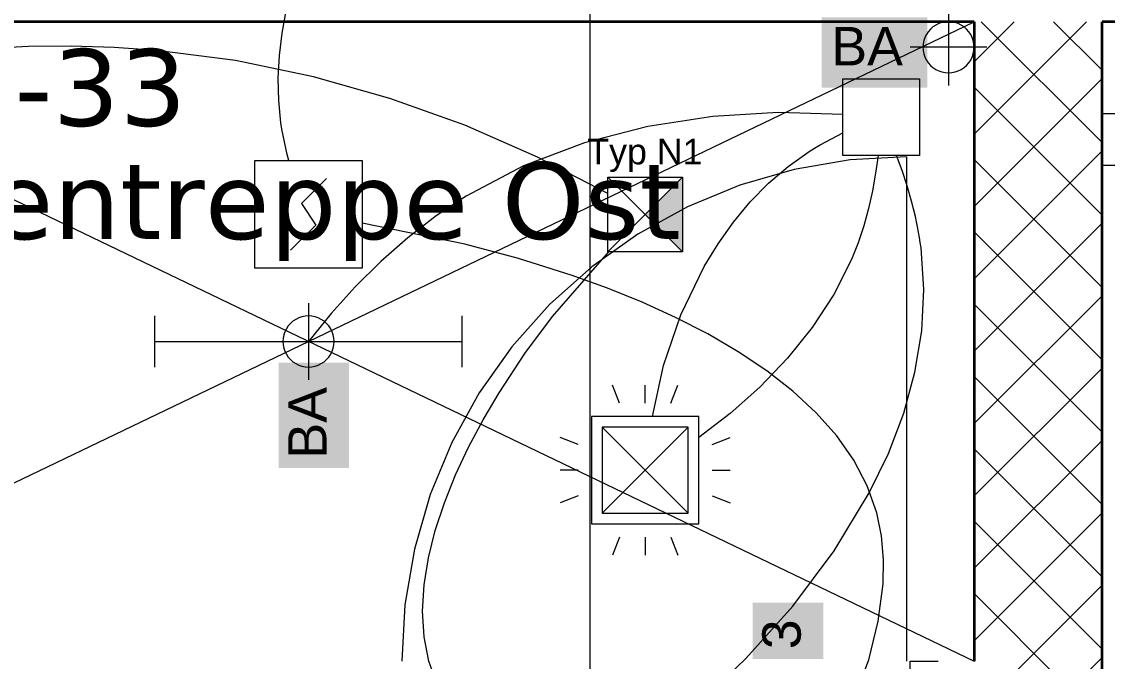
# Model space of a CAD drawing. Extents: x -1067 to 613, y -179 to 712.
# Drawn here: x -627.3 to -584.9, y 419.38 to 444.38 of the extents above; entities that cross this region are included whole.
import ezdxf
from ezdxf.lldxf.tags import DXFTag

# ---------------------------------------------------------------- set-up
doc = ezdxf.new("R2010")
doc.units = 0
doc.layers.get('0').update_dxf_attribs({"lineweight": 13})
for name, color, linetype, lineweight in [('A-____-NOTE-TEXT', 7, 'Continuous', 9), ('A-AREA-____-IDEN', 7, 'Continuous', 5), ('A-DOOR-FRAM-MCUT', 7, 'Continuous', 9), ('A-DOOR-OPNG-OTLN', 7, 'Continuous', 9), ('A-FLOR-____-OTLN', 7, 'Continuous', 9), ('A-WALL-____-MCUT', 7, 'Continuous', 35), ('A-WALL-____-PATT', 7, 'Continuous', 35), ('S-GRID-____-OTLN', 7, 'Continuous', 5)]:
    doc.layers.add(name, color=color, linetype=linetype, lineweight=lineweight)
for name, color, linetype, lineweight, true_color in [('A-DETL-____-OTLN', 5, 'Continuous', 9, 0x0000ff), ('EL01_WAN_Brandmeldeanlagen', 7, 'Continuous', 13, 0xff8000), ('EL01_WAN_Leitung_Brandmeldeanlagen', 7, 'Continuous', 13, 0xff8000), ('EL01_WAN_Leitung_Licht', 7, 'Continuous', 13, 0x0080ff), ('EL01_WAN_Leitung_Notbeleuchtung', 7, 'Continuous', 13, 0x009900), ('EL01_WAN_Leuchten', 7, 'Continuous', 13, 0x0080ff), ('EL01_WAN_Licht', 7, 'Continuous', 13, 0x0080ff), ('EL01_WAN_Notbeleuchtungen', 7, 'Continuous', 13, 0x009900), ('EL01_WAN_Notbeleuchtungentyp', 7, 'Continuous', 13, 0x009900)]:
    doc.layers.add(name, color=color, linetype=linetype, lineweight=lineweight, true_color=true_color)
doc.styles.get("Standard").update_dxf_attribs({"font": 'arial.ttf'})
tags = doc.linetypes.add('_Rasterlinie_', pattern=[0.375, 0.2, -0.05, 0.075, -0.05]).pattern_tags.tags
tags[10:11] = [DXFTag(74, 4), DXFTag(75, 0), DXFTag(340, '0'), DXFTag(46, 1.0), DXFTag(50, 0.0), DXFTag(44, 0.0), DXFTag(45, 0.0)]
tags[8:9] = [DXFTag(74, 4), DXFTag(75, 0), DXFTag(340, '0'), DXFTag(46, 1.0), DXFTag(50, 0.0), DXFTag(44, 0.0), DXFTag(45, 0.0)]
tags[6:7] = [DXFTag(74, 4), DXFTag(75, 0), DXFTag(340, '0'), DXFTag(46, 1.0), DXFTag(50, 0.0), DXFTag(44, 0.0), DXFTag(45, 0.0)]
tags[4:5] = [DXFTag(74, 4), DXFTag(75, 0), DXFTag(340, '0'), DXFTag(46, 1.0), DXFTag(50, 0.0), DXFTag(44, 0.0), DXFTag(45, 0.0)]
tags = doc.linetypes.add('Gestrichelt', pattern=[0.1, 0.05, -0.05]).pattern_tags.tags
tags[6:7] = [DXFTag(74, 4), DXFTag(75, 0), DXFTag(340, '0'), DXFTag(46, 1.0), DXFTag(50, 0.0), DXFTag(44, 0.0), DXFTag(45, 0.0)]
tags[4:5] = [DXFTag(74, 4), DXFTag(75, 0), DXFTag(340, '0'), DXFTag(46, 1.0), DXFTag(50, 0.0), DXFTag(44, 0.0), DXFTag(45, 0.0)]

# ---------------------------------------------------------------- blocks, each defined once
blk = doc.blocks.new('Referenz-A0UJ3194XE', base_point=(-1062.181, -175.856))
at = {"layer": 'A-____-NOTE-TEXT', "color": 0, "linetype": 'Continuous', "lineweight": 5, "ltscale": 0.13}
for p, q in [((-591.097, 444.876), (-591.097, 441.876)), ((-591.89, 443.984), (-591.963, 443.876)), ((-591.804, 444.083), (-591.89, 443.984)), ((-591.706, 444.169), (-591.804, 444.083)), ((-591.597, 444.242), (-591.706, 444.169)), ((-591.48, 444.3), (-591.597, 444.242)), ((-591.356, 444.342), (-591.48, 444.3)), ((-591.228, 444.367), (-591.356, 444.342)), ((-591.097, 444.376), (-591.228, 444.367)), ((-590.966, 444.367), (-591.097, 444.376)), ((-590.838, 444.342), (-590.966, 444.367)), ((-590.714, 444.3), (-590.838, 444.342)), ((-590.597, 444.242), (-590.714, 444.3)), ((-590.488, 444.169), (-590.597, 444.242)), ((-590.39, 444.083), (-590.488, 444.169)), ((-590.304, 443.984), (-590.39, 444.083)), ((-590.231, 443.876), (-590.304, 443.984)), ((-592.063, 443.635), (-592.088, 443.506)), ((-592.021, 443.758), (-592.063, 443.635)), ((-591.963, 443.876), (-592.021, 443.758)), ((-590.173, 443.758), (-590.231, 443.876)), ((-590.131, 443.635), (-590.173, 443.758)), ((-590.106, 443.506), (-590.131, 443.635)), ((-589.597, 443.376), (-592.597, 443.376)), ((-592.088, 443.506), (-592.097, 443.376)), ((-592.097, 443.376), (-592.088, 443.245)), ((-592.088, 443.245), (-592.063, 443.117)), ((-590.131, 443.117), (-590.106, 443.245)), ((-590.097, 443.376), (-590.106, 443.506)), ((-590.106, 443.245), (-590.097, 443.376)), ((-592.063, 443.117), (-592.021, 442.993)), ((-592.021, 442.993), (-591.963, 442.876)), ((-591.963, 442.876), (-591.89, 442.767)), ((-591.89, 442.767), (-591.804, 442.669)), ((-590.39, 442.669), (-590.304, 442.767)), ((-590.304, 442.767), (-590.231, 442.876)), ((-590.231, 442.876), (-590.173, 442.993)), ((-590.173, 442.993), (-590.131, 443.117)), ((-591.804, 442.669), (-591.706, 442.582)), ((-591.706, 442.582), (-591.597, 442.51)), ((-591.597, 442.51), (-591.48, 442.452)), ((-591.48, 442.452), (-591.356, 442.41)), ((-591.356, 442.41), (-591.228, 442.384)), ((-591.228, 442.384), (-591.097, 442.376)), ((-591.097, 442.376), (-590.966, 442.384)), ((-590.966, 442.384), (-590.838, 442.41)), ((-590.838, 442.41), (-590.714, 442.452)), ((-590.714, 442.452), (-590.597, 442.51)), ((-590.597, 442.51), (-590.488, 442.582)), ((-590.488, 442.582), (-590.39, 442.669)), ((-616.097, 433.376), (-616.097, 430.376)), ((-616.804, 432.583), (-616.89, 432.484)), ((-616.706, 432.669), (-616.804, 432.583)), ((-616.597, 432.742), (-616.706, 432.669)), ((-616.48, 432.8), (-616.597, 432.742)), ((-616.356, 432.842), (-616.48, 432.8)), ((-616.228, 432.867), (-616.356, 432.842)), ((-616.097, 432.876), (-616.228, 432.867)), ((-615.966, 432.867), (-616.097, 432.876)), ((-615.838, 432.842), (-615.966, 432.867)), ((-615.714, 432.8), (-615.838, 432.842)), ((-615.597, 432.742), (-615.714, 432.8)), ((-615.488, 432.669), (-615.597, 432.742)), ((-615.39, 432.583), (-615.488, 432.669)), ((-615.304, 432.484), (-615.39, 432.583)), ((-617.063, 432.135), (-617.088, 432.006)), ((-617.021, 432.258), (-617.063, 432.135)), ((-616.963, 432.376), (-617.021, 432.258)), ((-616.89, 432.484), (-616.963, 432.376)), ((-615.231, 432.376), (-615.304, 432.484)), ((-615.173, 432.258), (-615.231, 432.376)), ((-615.131, 432.135), (-615.173, 432.258)), ((-615.106, 432.006), (-615.131, 432.135)), ((-617.597, 431.876), (-614.597, 431.876)), ((-617.088, 432.006), (-617.097, 431.876)), ((-617.097, 431.876), (-617.088, 431.745)), ((-617.088, 431.745), (-617.063, 431.617)), ((-615.131, 431.617), (-615.106, 431.745)), ((-615.097, 431.876), (-615.106, 432.006)), ((-615.106, 431.745), (-615.097, 431.876)), ((-617.063, 431.617), (-617.021, 431.493)), ((-617.021, 431.493), (-616.963, 431.376)), ((-616.963, 431.376), (-616.89, 431.267)), ((-616.89, 431.267), (-616.804, 431.169)), ((-615.39, 431.169), (-615.304, 431.267)), ((-615.304, 431.267), (-615.231, 431.376)), ((-615.231, 431.376), (-615.173, 431.493)), ((-615.173, 431.493), (-615.131, 431.617)), ((-616.804, 431.169), (-616.706, 431.082)), ((-616.706, 431.082), (-616.597, 431.01)), ((-616.597, 431.01), (-616.48, 430.952)), ((-616.48, 430.952), (-616.356, 430.91)), ((-616.356, 430.91), (-616.228, 430.884)), ((-616.228, 430.884), (-616.097, 430.876)), ((-616.097, 430.876), (-615.966, 430.884)), ((-615.966, 430.884), (-615.838, 430.91)), ((-615.838, 430.91), (-615.714, 430.952)), ((-615.714, 430.952), (-615.597, 431.01)), ((-615.597, 431.01), (-615.488, 431.082)), ((-615.488, 431.082), (-615.39, 431.169))]:
    blk.add_line(p, q, dxfattribs=at)
at = {"layer": 'A-____-NOTE-TEXT', "color": 7, "linetype": 'Continuous', "lineweight": 5, "ltscale": 0.13, "true_color": 0xffffff}
for points in [[(-596.048, 441.791), (-591.931, 441.791), (-596.048, 444.544)], [(-591.931, 441.791), (-596.048, 444.544), (-591.931, 444.544)], [(-617.265, 426.925), (-614.512, 426.925), (-617.265, 431.042)], [(-614.512, 426.925), (-617.265, 431.042), (-614.512, 431.042)], [(-598.746, 419.472), (-595.99, 419.472), (-598.746, 421.665)], [(-595.99, 419.472), (-598.746, 421.665), (-595.99, 421.665)]]:
    blk.add_solid(points, dxfattribs=at)
at = {"layer": 'A-DETL-____-OTLN', "color": 0, "linetype": 'Gestrichelt', "ltscale": 0.13}
blk.add_line((-585.097, 438.764), (-247.297, 438.764), dxfattribs=at)
at = {"layer": 'A-DOOR-FRAM-MCUT', "color": 0, "linetype": 'Continuous', "ltscale": 0.13}
for p, q in [((-592.597, 419.376), (-591.497, 419.376)), ((-592.597, 418.236), (-592.597, 419.376))]:
    blk.add_line(p, q, dxfattribs=at)
at = {"layer": 'A-DOOR-OPNG-OTLN', "color": 0, "linetype": 'Continuous', "ltscale": 0.13}
for p, q in [((-594.945, 438.972), (-597.125, 438.601)), ((-592.737, 439.096), (-594.945, 438.972)), ((-592.737, 439.096), (-592.737, 419.376)), ((-597.125, 438.601), (-599.25, 437.989)), ((-599.25, 437.989), (-601.293, 437.143)), ((-601.293, 437.143), (-603.229, 436.073)), ((-603.229, 436.073), (-605.032, 434.793)), ((-605.032, 434.793), (-606.681, 433.32)), ((-606.681, 433.32), (-608.155, 431.671)), ((-608.155, 431.671), (-609.434, 429.867)), ((-609.434, 429.867), (-610.504, 427.932)), ((-610.504, 427.932), (-611.35, 425.889)), ((-611.35, 425.889), (-611.963, 423.764)), ((-611.963, 423.764), (-612.333, 421.584)), ((-612.333, 421.584), (-612.457, 419.376))]:
    blk.add_line(p, q, dxfattribs=at)
at = {"layer": 'A-FLOR-____-OTLN', "color": 0, "linetype": 'Continuous', "ltscale": 0.13}
for p, q in [((-642.097, 419.376), (-590.097, 444.376)), ((-642.097, 444.376), (-590.097, 419.376)), ((-246.697, 444.364), (-585.097, 444.364)), ((-247.297, 440.776), (-585.097, 440.776))]:
    blk.add_line(p, q, dxfattribs=at)
at = {"layer": 'A-WALL-____-MCUT', "color": 0, "linetype": 'Continuous', "ltscale": 0.35}
for p, q in [((-590.097, 444.376), (-674.793, 444.376)), ((-590.097, 444.376), (-590.097, 419.376)), ((-585.097, 412.376), (-585.097, 444.376)), ((-246.697, 444.376), (-585.097, 444.376))]:
    blk.add_line(p, q, dxfattribs=at)
at = {"layer": 'A-WALL-____-PATT', "color": 0, "linetype": 'Continuous', "lineweight": 9, "ltscale": 0.13}
for p, q in [((-590.097, 442.809), (-588.53, 444.376)), ((-590.097, 439.981), (-585.702, 444.376)), ((-585.097, 439.648), (-589.825, 444.376)), ((-585.097, 442.476), (-586.996, 444.376)), ((-590.097, 437.152), (-585.097, 442.152)), ((-585.097, 436.819), (-590.097, 441.819)), ((-590.097, 434.324), (-585.097, 439.324)), ((-585.097, 433.991), (-590.097, 438.991)), ((-590.097, 431.495), (-585.097, 436.495)), ((-585.097, 431.163), (-590.097, 436.163)), ((-590.097, 428.667), (-585.097, 433.667)), ((-585.097, 428.334), (-590.097, 433.334)), ((-590.097, 425.839), (-585.097, 430.839)), ((-585.097, 425.506), (-590.097, 430.506)), ((-590.097, 423.01), (-585.097, 428.01)), ((-585.097, 422.677), (-590.097, 427.677)), ((-590.097, 420.182), (-585.097, 425.182)), ((-585.097, 419.849), (-590.097, 424.849)), ((-590.097, 417.353), (-585.097, 422.353)), ((-585.097, 417.02), (-590.097, 422.02)), ((-590.097, 414.525), (-585.097, 419.525))]:
    blk.add_line(p, q, dxfattribs=at)
at = {"layer": 'S-GRID-____-OTLN', "color": 0, "linetype": '_Rasterlinie_', "ltscale": 0.13}
blk.add_line((-605.097, -171.085), (-605.097, 546.376), dxfattribs=at)
at = {"layer": 'A-____-NOTE-TEXT', "color": 0, "linetype": 'Continuous', "lineweight": 5, "ltscale": 0.13, "insert": (-595.673, 444.169), "char_height": 1.5, "attachment_point": 1}
blk.add_mtext('{\\fArial;BA}', dxfattribs=at)
at = {"layer": 'A-____-NOTE-TEXT', "color": 0, "linetype": 'Continuous', "lineweight": 5, "ltscale": 0.13, "char_height": 1.5, "attachment_point": 1, "rotation": 90}
for s, insert in [('{\\fArial;BA}', (-616.89, 427.3)), ('{\\fArial;3}', (-598.371, 419.847))]:
    blk.add_mtext(s, dxfattribs=dict(at, insert=insert))
at = {"layer": 'A-AREA-____-IDEN', "color": 0, "linetype": 'Continuous', "ltscale": 0.13, "char_height": 3, "attachment_point": 1}
for s, insert in [('{\\fVerdana;U100-33}', (-638.447, 443.305)), ('{\\fVerdana;Aussentreppe Ost}', (-638.304, 438.881))]:
    blk.add_mtext(s, dxfattribs=dict(at, insert=insert))
blk = doc.blocks.new('Notleuchte eckig-A0UJ31LCXE', base_point=(-604.407, 435.386))
at = {"color": 0, "lineweight": -2}
for p, q in [((-604.407, 438.305), (-601.488, 435.386)), ((-604.407, 435.386), (-601.488, 438.305)), ((-604.407, 435.386), (-604.407, 438.305)), ((-604.407, 438.305), (-601.488, 438.305)), ((-601.488, 438.305), (-601.488, 435.386)), ((-601.488, 435.386), (-604.407, 435.386))]:
    blk.add_line(p, q, dxfattribs=at)
for points in [[(-601.488, 436.845), (-602.947, 436.845), (-601.488, 438.305)], [(-601.488, 435.386), (-601.488, 436.845), (-602.947, 436.845)]]:
    blk.add_solid(points, dxfattribs=at)
blk = doc.blocks.new('Bemerkung 1-A0UJ31LEXE', base_point=(-605.208, 438.799))
at = {"color": 0, "lineweight": -2, "insert": (-605.208, 439.799), "char_height": 1, "attachment_point": 1}
blk.add_mtext('{\\fArial;Typ N1}', dxfattribs=at)
blk = doc.blocks.new('Leitung-A0UJ31O6XE', base_point=(-602.661, 428.947))
at = {"color": 0, "linetype": 'ByBlock', "lineweight": -2, "ltscale": 0.13}
for p, q in [((-595.895, 439.684), (-595.674, 439.803)), ((-595.674, 439.803), (-595.451, 439.919)), ((-595.451, 439.919), (-595.227, 440.031)), ((-596.544, 439.3), (-596.438, 439.367)), ((-596.438, 439.367), (-596.331, 439.433)), ((-596.331, 439.433), (-596.114, 439.56)), ((-596.114, 439.56), (-595.895, 439.684)), ((-597.364, 438.719), (-596.544, 439.3)), ((-598.13, 438.06), (-597.364, 438.719)), ((-598.842, 437.33), (-598.13, 438.06)), ((-599.498, 436.538), (-598.842, 437.33)), ((-600.099, 435.692), (-599.498, 436.538)), ((-600.643, 434.801), (-600.099, 435.692)), ((-601.556, 432.913), (-600.643, 434.801)), ((-602.231, 430.94), (-601.556, 432.913)), ((-602.661, 428.947), (-602.231, 430.94))]:
    blk.add_line(p, q, dxfattribs=at)
blk = doc.blocks.new('Leitung-A0UJ31OWXE', base_point=(-616.095, 431.876))
at = {"color": 0, "linetype": 'ByBlock', "lineweight": -2, "ltscale": 0.13}
for p, q in [((-600.306, 440.674), (-602.841, 440.283)), ((-597.754, 440.827), (-600.306, 440.674)), ((-595.227, 440.753), (-597.754, 440.827)), ((-602.841, 440.283), (-605.318, 439.642)), ((-605.318, 439.642), (-607.696, 438.738)), ((-607.696, 438.738), (-609.933, 437.561)), ((-609.933, 437.561), (-611.105, 436.784)), ((-611.105, 436.784), (-612.219, 435.927)), ((-612.219, 435.927), (-613.276, 434.999)), ((-613.276, 434.999), (-614.275, 434.009)), ((-614.275, 434.009), (-615.215, 432.965)), ((-615.215, 432.965), (-616.095, 431.876))]:
    blk.add_line(p, q, dxfattribs=at)
blk = doc.blocks.new('Leitung-A0UJ31RAXE', base_point=(-611.64, 414.067))
at = {"color": 0, "linetype": 'ByBlock', "lineweight": -2, "ltscale": 0.13}
for p, q in [((-606.569, 432.847), (-604.361, 435.386)), ((-607.642, 431.402), (-606.569, 432.847)), ((-608.651, 429.872), (-607.642, 431.402)), ((-609.273, 428.818), (-608.651, 429.872)), ((-609.843, 427.746), (-609.273, 428.818)), ((-610.352, 426.662), (-609.843, 427.746)), ((-610.789, 425.574), (-610.352, 426.662)), ((-611.146, 424.489), (-610.789, 425.574)), ((-611.413, 423.415), (-611.146, 424.489)), ((-611.581, 422.36), (-611.413, 423.415)), ((-611.64, 421.33), (-611.581, 422.36)), ((-611.58, 420.333), (-611.64, 421.33)), ((-611.392, 419.377), (-611.58, 420.333)), ((-611.067, 418.469), (-611.392, 419.377)), ((-610.594, 417.616), (-611.067, 418.469)), ((-610.041, 416.9), (-610.594, 417.616)), ((-609.383, 416.235), (-610.041, 416.9)), ((-608.647, 415.62), (-609.383, 416.235)), ((-607.854, 415.054), (-608.647, 415.62)), ((-607.029, 414.537), (-607.854, 415.054)), ((-606.195, 414.067), (-607.029, 414.537))]:
    blk.add_line(p, q, dxfattribs=at)
blk = doc.blocks.new('Leitung-A0UJ31YSXE', base_point=(-632.018, 437.656))
at = {"color": 0, "linetype": 'ByBlock', "lineweight": -2, "ltscale": 0.13}
for p, q in [((-630.365, 443.159), (-632.018, 442.942)), ((-628.703, 443.313), (-630.365, 443.159)), ((-627.035, 443.401), (-628.703, 443.313)), ((-625.363, 443.421), (-627.035, 443.401)), ((-623.691, 443.373), (-625.363, 443.421)), ((-622.02, 443.256), (-623.691, 443.373)), ((-618.947, 442.856), (-622.02, 443.256)), ((-615.906, 442.226), (-618.947, 442.856)), ((-612.914, 441.379), (-615.906, 442.226)), ((-609.988, 440.327), (-612.914, 441.379)), ((-607.147, 439.082), (-609.988, 440.327)), ((-604.407, 437.656), (-607.147, 439.082))]:
    blk.add_line(p, q, dxfattribs=at)
blk = doc.blocks.new('Leitung-A0UJ320OXE', base_point=(-613.995, 407.979))
at = {"color": 0, "linetype": 'ByBlock', "lineweight": -2, "ltscale": 0.13}
for p, q in [((-609.993, 435.677), (-613.995, 436.499)), ((-607.9, 435.117), (-609.993, 435.677)), ((-605.801, 434.454), (-607.9, 435.117)), ((-604.419, 433.955), (-605.801, 434.454)), ((-603.067, 433.408), (-604.419, 433.955)), ((-601.756, 432.813), (-603.067, 433.408)), ((-600.499, 432.169), (-601.756, 432.813)), ((-599.309, 431.475), (-600.499, 432.169)), ((-598.198, 430.732), (-599.309, 431.475)), ((-597.178, 429.937), (-598.198, 430.732)), ((-596.263, 429.091), (-597.178, 429.937)), ((-595.465, 428.192), (-596.263, 429.091)), ((-594.796, 427.24), (-595.465, 428.192)), ((-594.269, 426.234), (-594.796, 427.24)), ((-593.897, 425.174), (-594.269, 426.234)), ((-593.716, 424.281), (-593.897, 425.174)), ((-593.636, 423.357), (-593.716, 424.281)), ((-593.652, 422.406), (-593.636, 423.357)), ((-593.839, 420.94), (-593.652, 422.406)), ((-594.204, 419.438), (-593.839, 420.94)), ((-595.379, 416.39), (-594.204, 419.438)), ((-597, 413.383), (-595.379, 416.39)), ((-598.893, 410.539), (-597, 413.383)), ((-600.882, 407.979), (-598.893, 410.539))]:
    blk.add_line(p, q, dxfattribs=at)
blk = doc.blocks.new('Leitung-A0UJ3218XE', base_point=(-600.846, 428.123))
at = {"color": 0, "linetype": 'ByBlock', "lineweight": -2, "ltscale": 0.13}
for p, q in [((-593.85, 439.143), (-593.945, 438.45)), ((-593.945, 438.45), (-594.069, 437.76)), ((-594.069, 437.76), (-594.224, 437.076)), ((-594.224, 437.076), (-594.41, 436.4)), ((-594.41, 436.4), (-594.631, 435.735)), ((-594.631, 435.735), (-594.888, 435.083)), ((-594.888, 435.083), (-595.575, 433.714)), ((-595.575, 433.714), (-596.417, 432.424)), ((-596.417, 432.424), (-597.39, 431.218)), ((-597.39, 431.218), (-598.468, 430.096)), ((-598.468, 430.096), (-599.628, 429.064)), ((-599.628, 429.064), (-600.846, 428.123))]:
    blk.add_line(p, q, dxfattribs=at)
blk = doc.blocks.new('Leitung-A0UJ321EXE', base_point=(-617.279, 438.947))
at = {"color": 0, "linetype": 'ByBlock', "lineweight": -2, "ltscale": 0.13}
for p, q in [((-616.973, 444.796), (-616.763, 445.647)), ((-617.132, 443.929), (-616.973, 444.796)), ((-617.236, 443.052), (-617.132, 443.929)), ((-617.279, 442.172), (-617.236, 443.052)), ((-617.259, 441.292), (-617.279, 442.172)), ((-617.172, 440.42), (-617.259, 441.292)), ((-617.133, 440.172), (-617.172, 440.42)), ((-617.089, 439.924), (-617.133, 440.172)), ((-617.04, 439.678), (-617.089, 439.924)), ((-616.985, 439.433), (-617.04, 439.678)), ((-616.925, 439.189), (-616.985, 439.433)), ((-616.861, 438.947), (-616.925, 439.189))]:
    blk.add_line(p, q, dxfattribs=at)
blk = doc.blocks.new('Bewegungsmelder UP-A0UJ3250XE', base_point=(-606.268, 423.525))
at = {"color": 0, "lineweight": -2}
for p, q in [((-603.949, 429.461), (-604.221, 430.169)), ((-602.946, 429.461), (-602.946, 430.169)), ((-601.942, 429.461), (-601.67, 430.169)), ((-605.046, 428.947), (-605.046, 424.747)), ((-600.846, 428.947), (-605.046, 428.947)), ((-600.846, 424.747), (-600.846, 428.947)), ((-604.626, 428.527), (-604.626, 425.167)), ((-601.266, 428.527), (-604.626, 428.527)), ((-601.266, 425.167), (-604.626, 428.527)), ((-604.626, 425.167), (-601.266, 428.527)), ((-601.266, 425.167), (-601.266, 428.527)), ((-605.56, 427.851), (-606.268, 428.123)), ((-600.331, 427.851), (-599.623, 428.123)), ((-605.56, 426.847), (-606.268, 426.847)), ((-600.331, 426.847), (-599.623, 426.847)), ((-605.56, 425.843), (-606.268, 425.571)), ((-600.331, 425.843), (-599.623, 425.571)), ((-604.626, 425.167), (-601.266, 425.167)), ((-605.046, 424.747), (-600.846, 424.747)), ((-603.949, 424.233), (-604.221, 423.525)), ((-602.946, 424.233), (-602.946, 423.525)), ((-601.942, 424.233), (-601.67, 423.525))]:
    blk.add_line(p, q, dxfattribs=at)
blk = doc.blocks.new('T8 1-flammig 18W-A0UJ325EXE', base_point=(-622.095, 430.876))
at = {"color": 0, "lineweight": -2}
for p, q in [((-622.095, 430.876), (-622.095, 432.876)), ((-610.095, 430.876), (-610.095, 432.876)), ((-622.095, 431.876), (-610.095, 431.876))]:
    blk.add_line(p, q, dxfattribs=at)
blk = doc.blocks.new('Leitung-A0UJ325OXE', base_point=(-609.863, 411.577))
at = {"color": 0, "linetype": 'ByBlock', "lineweight": -2, "ltscale": 0.13}
for p, q in [((-592.91, 438.558), (-593.123, 439.143)), ((-592.716, 437.964), (-592.91, 438.558)), ((-592.543, 437.364), (-592.716, 437.964)), ((-592.393, 436.758), (-592.543, 437.364)), ((-592.348, 436.555), (-592.393, 436.758)), ((-592.307, 436.352), (-592.348, 436.555)), ((-592.268, 436.149), (-592.307, 436.352)), ((-592.233, 435.945), (-592.268, 436.149)), ((-592.201, 435.742), (-592.233, 435.945)), ((-592.172, 435.538), (-592.201, 435.742)), ((-592.056, 433.911), (-592.172, 435.538)), ((-592.139, 432.288), (-592.056, 433.911)), ((-592.407, 430.675), (-592.139, 432.288)), ((-592.847, 429.078), (-592.407, 430.675)), ((-593.447, 427.503), (-592.847, 429.078)), ((-594.193, 425.955), (-593.447, 427.503)), ((-595.558, 423.697), (-594.193, 425.955)), ((-597.181, 421.532), (-595.558, 423.697)), ((-599.016, 419.48), (-597.181, 421.532)), ((-601.021, 417.559), (-599.016, 419.48)), ((-603.152, 415.789), (-601.021, 417.559)), ((-605.365, 414.189), (-603.152, 415.789)), ((-607.616, 412.779), (-605.365, 414.189)), ((-609.863, 411.577), (-607.616, 412.779))]:
    blk.add_line(p, q, dxfattribs=at)
blk = doc.blocks.new('Deckendose UP-A0UJ32ACXE', base_point=(-595.227, 439.143))
at = {"color": 0, "lineweight": -2}
for p, q in [((-595.227, 442.143), (-592.227, 442.143)), ((-595.227, 439.143), (-595.227, 442.143)), ((-592.227, 442.143), (-592.227, 439.143)), ((-592.227, 439.143), (-595.227, 439.143))]:
    blk.add_line(p, q, dxfattribs=at)
blk = doc.blocks.new('Brandmelder-A0UJ32CSXE', base_point=(-618.195, 434.747))
at = {"color": 0, "lineweight": -2}
for p, q in [((-618.195, 438.947), (-613.995, 438.947)), ((-618.195, 434.747), (-618.195, 438.947)), ((-613.995, 438.947), (-613.995, 434.747)), ((-615.395, 438.247), (-616.375, 437.267)), ((-616.375, 437.267), (-615.815, 436.427)), ((-615.815, 436.427), (-616.795, 435.447)), ((-613.995, 434.747), (-618.195, 434.747))]:
    blk.add_line(p, q, dxfattribs=at)

msp = doc.modelspace()

# ---------------------------------------------------------------- block references
at = {"color": 9, "lineweight": 25, "ltscale": 0.25, "true_color": 0xc0c0c0}
msp.add_blockref('Referenz-A0UJ3194XE', (-1062.181, -175.856), dxfattribs=at)
at = {"layer": 'EL01_WAN_Brandmeldeanlagen', "linetype": 'Continuous', "ltscale": 0.13}
msp.add_blockref('Brandmelder-A0UJ32CSXE', (-618.195, 434.747), dxfattribs=at)
at = {"layer": 'EL01_WAN_Leitung_Brandmeldeanlagen', "ltscale": 0.13}
for name, p in [('Leitung-A0UJ321EXE', (-617.279, 438.947)), ('Leitung-A0UJ320OXE', (-613.995, 407.979))]:
    msp.add_blockref(name, p, dxfattribs=at)
at = {"layer": 'EL01_WAN_Leitung_Licht', "ltscale": 0.13}
for name, p in [('Leitung-A0UJ31OWXE', (-616.095, 431.876)), ('Leitung-A0UJ31O6XE', (-602.661, 428.947)), ('Leitung-A0UJ325OXE', (-609.863, 411.577)), ('Leitung-A0UJ3218XE', (-600.846, 428.123))]:
    msp.add_blockref(name, p, dxfattribs=at)
at = {"layer": 'EL01_WAN_Leitung_Notbeleuchtung', "ltscale": 0.13}
for name, p in [('Leitung-A0UJ31YSXE', (-632.018, 437.656)), ('Leitung-A0UJ31RAXE', (-611.64, 414.067))]:
    msp.add_blockref(name, p, dxfattribs=at)
at = {"layer": 'EL01_WAN_Leuchten', "ltscale": 0.13}
msp.add_blockref('T8 1-flammig 18W-A0UJ325EXE', (-622.095, 430.876), dxfattribs=at)
at = {"layer": 'EL01_WAN_Licht', "linetype": 'Continuous', "ltscale": 0.13}
for name, p in [('Deckendose UP-A0UJ32ACXE', (-595.227, 439.143)), ('Bewegungsmelder UP-A0UJ3250XE', (-606.268, 423.525))]:
    msp.add_blockref(name, p, dxfattribs=at)
at = {"layer": 'EL01_WAN_Notbeleuchtungen', "linetype": 'Continuous', "ltscale": 0.13}
msp.add_blockref('Notleuchte eckig-A0UJ31LCXE', (-604.407, 435.386), dxfattribs=at)
at = {"layer": 'EL01_WAN_Notbeleuchtungentyp', "linetype": 'Continuous', "ltscale": 0.13}
msp.add_blockref('Bemerkung 1-A0UJ31LEXE', (-605.208, 438.799), dxfattribs=at)

doc.saveas('drawing.dxf')
